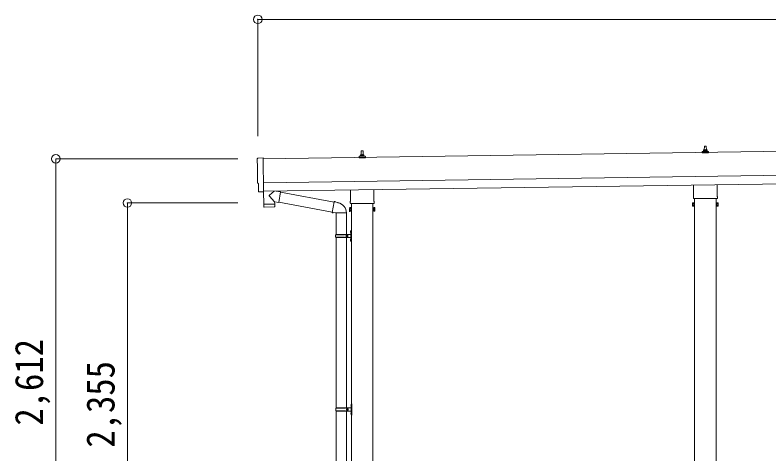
# Model space of a CAD drawing. Units: millimetres at full size, sheet at 1:50. Extents: x -14053 to 14053, y -9700 to 9700.
# Drawn here: x -345 to 4049, y -4739 to -2178 of the extents above; entities that cross this region are included whole.
import ezdxf
from ezdxf.enums import TextEntityAlignment as Align

# ---------------------------------------------------------------- set-up
doc = ezdxf.new("R2010")
doc.units = ezdxf.units.MM
doc.header["$LTSCALE"] = 50
doc.header["$PDMODE"] = 32
doc.header["$PDSIZE"] = 50
for name, color, linetype, lineweight in [('0-1_Defpoints', 4, 'Continuous', 9), ('0-2_TEXT1', 7, 'Continuous', 9), ('0-6_PARTS1', 6, 'Continuous', 9)]:
    doc.layers.add(name, color=color, linetype=linetype, lineweight=lineweight)
doc.styles.add('ＭＳ ゴシック', font='')
doc.styles.get('ＭＳ ゴシック').set_extended_font_data('MS Gothic')

msp = doc.modelspace()

# ---------------------------------------------------------------- linework, layer by layer
at = {"layer": '0-1_Defpoints'}
for p, q in [((6420.91, -2940.63), (1100.95, -3016.63)), ((3672.68, -2966.95), (3673.4, -2943.43)), ((3674.4, -2942.45), (3682.95, -2942.45)), ((3683.95, -2943.43), (3684.68, -2966.95)), ((1672.68, -2995.53), (1673.4, -2972)), ((1674.4, -2971.03), (1682.95, -2971.03)), ((1683.95, -2972), (1684.68, -2995.53)), ((3660.43, -2982.45), (3660.43, -2974.74)), ((3696.93, -2982.45), (3660.43, -2982.45)), ((3660.81, -2973.95), (3696.54, -2973.95)), ((3661.19, -2973.77), (3667.91, -2972.14)), ((3668.29, -2971.95), (3689.06, -2971.95)), ((3668.68, -2971.17), (3668.68, -2966.95)), ((3669.68, -2966.95), (3687.68, -2966.95)), ((3688.68, -2971.17), (3688.68, -2966.95)), ((3696.16, -2973.77), (3689.44, -2972.14)), ((3696.93, -2982.45), (3696.93, -2974.74)), ((1660.43, -3011.03), (1660.43, -3003.31)), ((1696.93, -3011.03), (1660.43, -3011.03)), ((1660.81, -3002.53), (1696.54, -3002.53)), ((1661.19, -3002.34), (1667.91, -3000.71)), ((1668.29, -3000.53), (1689.06, -3000.53)), ((1668.68, -2999.74), (1668.68, -2995.53)), ((1669.68, -2995.53), (1687.68, -2995.53)), ((1688.68, -2999.74), (1688.68, -2995.53)), ((1696.16, -3002.34), (1689.44, -3000.71)), ((1696.93, -3011.03), (1696.93, -3003.31)), ((1102.95, -3156.61), (6422.91, -3080.61)), ((1103.67, -3206.61), (6423.62, -3130.61)), ((1610.38, -3265.01), (1610.38, -3199.37)), ((1746.98, -3197.42), (1746.98, -3265.01)), ((3610.38, -3236.44), (3610.38, -3170.8)), ((3746.98, -3168.85), (3746.98, -3236.44)), ((1084.09, -3210.66), (1077.17, -3210.39)), ((3608.68, -3245.22), (3608.68, -3239.72)), ((3746.61, -3248.72), (3610.74, -3248.72)), ((3616.18, -3251.57), (3616.18, -6129.79)), ((3741.18, -6129.79), (3741.18, -3251.57)), ((3748.68, -3239.72), (3748.68, -3245.22)), ((1608.68, -3273.79), (1608.68, -3268.29)), ((1746.61, -3277.29), (1610.74, -3277.29)), ((1616.18, -3277.29), (1616.18, -6129.79)), ((1741.18, -6129.79), (1741.18, -3277.29)), ((1748.68, -3268.29), (1748.68, -3273.79)), ((3604.68, -3274.72), (3605.43, -3273.4)), ((3604.68, -3274.72), (3604.68, -3291.72)), ((3604.68, -3291.72), (3605.43, -3293.03)), ((3611.68, -3278.31), (3605.43, -3278.31)), ((3611.68, -3288.12), (3605.43, -3288.12)), ((3611.68, -3293.03), (3605.43, -3293.03)), ((3614.18, -3292.42), (3611.68, -3292.42)), ((3743.18, -3292.42), (3745.68, -3292.42)), ((3745.68, -3278.31), (3751.92, -3278.31)), ((3745.68, -3288.12), (3751.92, -3288.12)), ((3745.68, -3293.03), (3751.92, -3293.03)), ((3752.68, -3274.72), (3751.92, -3273.4)), ((3752.68, -3291.72), (3751.92, -3293.03)), ((3752.68, -3274.72), (3752.68, -3291.72)), ((1604.68, -3307.57), (1605.43, -3306.26)), ((1604.68, -3307.57), (1604.68, -3324.57)), ((1604.68, -3324.57), (1605.43, -3325.89)), ((1611.68, -3306.88), (1605.43, -3306.88)), ((1611.68, -3316.69), (1605.43, -3316.69)), ((1611.68, -3321.6), (1605.43, -3321.6)), ((1614.18, -3320.99), (1611.68, -3320.99)), ((1743.18, -3320.99), (1745.68, -3320.99)), ((1745.68, -3306.88), (1751.92, -3306.88)), ((1745.68, -3316.69), (1751.92, -3316.69)), ((1745.68, -3321.6), (1751.92, -3321.6)), ((1752.68, -3303.29), (1751.92, -3301.97)), ((1752.68, -3320.29), (1751.92, -3321.6)), ((1752.68, -3303.29), (1752.68, -3320.29))]:
    msp.add_line(p, q, dxfattribs=at)
for points in [[(1069.34, -3013.64), (1100.88, -3011.54), (1103.71, -3209.37)], [(1074.29, -3207.44), (1073.62, -3160.42), (1073.01, -3160.43)], [(1084.83, -3210.37), (1085.49, -3209.73), (1103.72, -3210.38)], [(3611.68, -3293.03), (3611.68, -3273.4), (3605.43, -3273.4)], [(3611.68, -3292.42), (3611.68, -3274.02), (3614.18, -3274.02)], [(3745.68, -3292.42), (3745.68, -3274.02), (3743.18, -3274.02)], [(3745.68, -3293.03), (3745.68, -3273.4), (3751.92, -3273.4)], [(1611.68, -3321.6), (1611.68, -3301.97), (1605.43, -3301.97)], [(1611.68, -3320.99), (1611.68, -3302.59), (1614.18, -3302.59)], [(1745.68, -3320.99), (1745.68, -3302.59), (1743.18, -3302.59)], [(1745.68, -3321.6), (1745.68, -3301.97), (1751.92, -3301.97)]]:
    msp.add_lwpolyline(points, dxfattribs=at)
for points in [[(3614.18, -3293.72), (3614.18, -3272.72), (3616.18, -3272.72), (3616.18, -3293.72)], [(3743.18, -3293.72), (3743.18, -3272.72), (3741.18, -3272.72), (3741.18, -3293.72)], [(1614.18, -3322.29), (1614.18, -3301.29), (1616.18, -3301.29), (1616.18, -3322.29)], [(1743.18, -3322.29), (1743.18, -3301.29), (1741.18, -3301.29), (1741.18, -3322.29)]]:
    msp.add_lwpolyline(points, close=True, dxfattribs=at)
for centre, radius, start, end in [((3674.4, -2943.45), 1, 90, 178.60509), ((3682.95, -2943.45), 1, 1.39491, 90), ((1674.4, -2972.03), 1, 90, 178.60509), ((1682.95, -2972.03), 1, 1.39491, 90), ((3661.43, -2974.74), 1, 103.62699, 180), ((3667.68, -2971.17), 1, 283.62699, 0), ((3672.76, -2967.59), 4.13, 90, 171.17633), ((3669.68, -2967.95), 1, 90, 180), ((3682.01, -2966.95), 4.83, 133.60282, 180), ((3675.34, -2966.95), 4.83, 0, 46.39718), ((3684.59, -2967.59), 4.13, 8.82367, 90), ((3687.68, -2967.95), 1, 0, 90), ((3689.68, -2971.17), 1, 180, 256.37301), ((3695.93, -2974.74), 1, 0, 76.37301), ((1661.43, -3003.31), 1, 103.62699, 180), ((1667.68, -2999.74), 1, 283.62699, 0), ((1672.76, -2996.16), 4.13, 90, 171.17633), ((1669.68, -2996.53), 1, 90, 180), ((1682.01, -2995.53), 4.83, 133.60282, 180), ((1675.34, -2995.53), 4.83, 0, 46.39718), ((1684.59, -2996.16), 4.13, 8.82367, 90), ((1687.68, -2996.53), 1, 0, 90), ((1689.68, -2999.74), 1, 180, 256.37301), ((1695.93, -3003.31), 1, 0, 76.37301), ((3612.68, -3239.72), 4, 125.09963, 180), ((3612.68, -3245.22), 4, 180, 194.47751), ((3612.68, -3245.22), 4, 194.47751, 241.04498), ((3744.68, -3245.22), 4, 298.95502, 345.52249), ((3744.68, -3239.72), 4, 0, 54.90037), ((3744.68, -3245.22), 4, 345.52249, 0), ((1612.68, -3268.29), 4, 125.09963, 180), ((1612.68, -3273.79), 4, 180, 194.47751), ((1612.68, -3273.79), 4, 194.47751, 241.04498), ((1744.68, -3273.79), 4, 298.95502, 345.52249), ((1744.68, -3268.29), 4, 0, 54.90037), ((1744.68, -3273.79), 4, 345.52249, 0), ((3609.02, -3275.85), 4.34, 145.61575, 214.38425), ((3620.92, -3283.22), 16.24, 162.41205, 197.58795), ((3609.02, -3290.58), 4.34, 145.61575, 214.38425), ((3736.43, -3283.22), 16.24, 342.41205, 17.58795), ((3748.33, -3275.85), 4.34, 325.61575, 34.38425), ((3748.33, -3290.58), 4.34, 325.61575, 34.38425), ((1609.02, -3308.71), 4.34, 145.61575, 214.38425), ((1609.02, -3323.43), 4.34, 145.61575, 214.38425), ((1620.92, -3316.07), 16.24, 162.41205, 197.58795), ((1736.43, -3311.79), 16.24, 342.41205, 17.58795), ((1748.33, -3304.43), 4.34, 325.61575, 34.38425), ((1748.33, -3319.15), 4.34, 325.61575, 34.38425)]:
    msp.add_arc(centre, radius, start, end, dxfattribs=at)
for centre, major_axis, ratio, start_param, end_param in [((1069.54, -3016.64), (-3, -0.04), 0.99863, 4.7647489, 6.2979817), ((-3694.83, -3155.13), (4762.89, 68.04), 0.99863, 6.2686928, 6.2979817), ((1072.95, -3156.03), (-4.41, -0.06), 0.99863, 6.2686928, 7.8539816), ((1077.29, -3207.39), (-2.15, -2.1), 0.9974, 5.5252311, 7.0411395), ((1084.13, -3209.66), (-0.717, -0.7), 0.9974, 0.7579542, 1.5707963)]:
    msp.add_ellipse(centre, major_axis=major_axis, ratio=ratio, start_param=start_param, end_param=end_param, dxfattribs=at)
at = {"layer": '0-2_TEXT1'}
for p, q in [((1165.11, -3205.73), (1137.47, -3228.24)), ((1202.74, -3209.74), (1176.9, -3205.56)), ((1103.71, -3209.37), (1103.72, -3210.38)), ((1168.16, -3268.68), (1137.29, -3235.57)), ((1202.74, -3209.74), (1192.57, -3272.62)), ((1202.44, -3211.56), (1514.81, -3269.1)), ((1104.35, -3282.6), (1104.77, -3295.65)), ((1108.84, -3281.54), (1108.87, -3282.54)), ((1163.83, -3280.75), (1163.83, -3281.75)), ((1168.16, -3268.68), (1192.57, -3272.62)), ((1168.16, -3268.68), (1168.33, -3280.69)), ((1192.87, -3270.79), (1504.39, -3328.2)), ((1515.13, -3267.29), (1509.6, -3298.65)), ((1515.13, -3267.29), (1516.27, -3265.3)), ((1516.27, -3265.3), (1519.83, -3265.93)), ((1519.83, -3265.93), (1520.25, -3268.28)), ((1534.76, -3271.1), (1536.45, -3272.73)), ((1536.45, -3272.73), (1538.56, -3273.18)), ((1165.35, -3297.73), (1107.81, -3298.56)), ((1504.06, -3330.02), (1509.6, -3298.65)), ((1504.06, -3330.02), (1504.46, -3332.27)), ((1504.06, -3330.02), (1509.22, -3330.83)), ((1504.46, -3332.27), (1508.02, -3332.9)), ((1508.02, -3332.9), (1509.22, -3330.83)), ((1509.22, -3330.83), (1523.82, -3333.15)), ((1523.82, -3333.15), (1526.03, -3332.16)), ((1586.32, -3332.56), (1525.14, -3332.56)), ((1526.18, -3332.56), (1526.18, -3457.8)), ((1586.18, -3332.56), (1586.18, -3457.8)), ((1523.18, -3459.8), (1573.51, -3459.8)), ((1524.18, -3457.8), (1610.18, -3457.8)), ((1524.18, -3457.8), (1524.18, -3459.8)), ((1583.18, -3457.8), (1583.18, -3462.3)), ((1583.18, -3462.3), (1585.18, -3462.3)), ((1585.18, -3462.3), (1585.18, -3466.8)), ((1585.18, -3471.3), (1585.18, -3466.8)), ((1591.18, -3457.8), (1591.18, -3466.8)), ((1591.18, -3462.3), (1594.18, -3462.3)), ((1591.18, -3475.8), (1591.18, -3466.8)), ((1594.18, -3462.3), (1594.18, -3466.8)), ((1594.18, -3471.3), (1594.18, -3466.8)), ((1609.87, -3440.65), (1611.92, -3441.65)), ((1611.14, -3438.65), (1611.78, -3438.65)), ((1611.14, -3438.65), (1611.14, -3446.95)), ((1611.14, -3446.95), (1611.78, -3446.95)), ((1611.78, -3438.65), (1611.78, -3446.95)), ((1611.78, -3438.65), (1612.18, -3439.05)), ((1611.78, -3446.95), (1612.18, -3446.55)), ((1611.92, -3441.65), (1612.53, -3442.8)), ((1612.18, -3434.8), (1615.18, -3433.3)), ((1612.18, -3434.8), (1612.18, -3466.8)), ((1612.18, -3439.05), (1612.18, -3446.55)), ((1612.18, -3498.8), (1612.18, -3466.8)), ((1615.18, -3433.3), (1615.18, -3466.8)), ((1615.18, -3433.3), (1616.18, -3433.3)), ((1615.18, -3500.3), (1615.18, -3466.8)), ((1616.18, -3433.3), (1616.18, -3466.8)), ((1616.18, -3500.3), (1616.18, -3466.8)), ((1523.18, -3473.8), (1573.51, -3473.8)), ((1524.18, -3475.8), (1524.18, -3473.8)), ((1524.18, -3475.8), (1610.18, -3475.8)), ((1526.18, -3475.8), (1526.18, -4470.79)), ((1583.18, -3475.8), (1583.18, -3471.3)), ((1583.18, -3471.3), (1585.18, -3471.3)), ((1586.18, -3475.8), (1586.18, -4470.79)), ((1591.18, -3471.3), (1594.18, -3471.3)), ((1609.87, -3488.65), (1611.92, -3489.65)), ((1611.14, -3486.65), (1611.78, -3486.65)), ((1611.14, -3486.65), (1611.14, -3494.95)), ((1611.14, -3494.95), (1611.78, -3494.95)), ((1611.78, -3486.65), (1611.78, -3494.95)), ((1611.78, -3486.65), (1612.18, -3487.05)), ((1611.78, -3494.95), (1612.18, -3494.55)), ((1611.92, -3489.65), (1612.53, -3490.8)), ((1612.18, -3487.05), (1612.18, -3494.55)), ((1612.18, -3498.8), (1615.18, -3500.3)), ((1615.18, -3500.3), (1616.18, -3500.3)), ((1525.68, -4472.79), (1576.01, -4472.79)), ((1526.68, -4470.79), (1612.68, -4470.79)), ((1526.68, -4470.79), (1526.68, -4472.79)), ((1585.68, -4470.79), (1585.68, -4475.29)), ((1585.68, -4475.29), (1587.68, -4475.29)), ((1587.68, -4475.29), (1587.68, -4479.79)), ((1587.68, -4484.29), (1587.68, -4479.79)), ((1593.68, -4470.79), (1593.68, -4479.79)), ((1593.68, -4475.29), (1596.68, -4475.29)), ((1593.68, -4488.79), (1593.68, -4479.79)), ((1596.68, -4475.29), (1596.68, -4479.79)), ((1596.68, -4484.29), (1596.68, -4479.79)), ((1612.37, -4453.64), (1614.42, -4454.64)), ((1613.64, -4451.64), (1614.28, -4451.64)), ((1613.64, -4451.64), (1613.64, -4459.94)), ((1613.64, -4459.94), (1614.28, -4459.94)), ((1614.28, -4451.64), (1614.28, -4459.94)), ((1614.28, -4451.64), (1614.68, -4452.04)), ((1614.28, -4459.94), (1614.68, -4459.54)), ((1614.42, -4454.64), (1615.03, -4455.79)), ((1614.68, -4447.79), (1617.68, -4446.29)), ((1614.68, -4447.79), (1614.68, -4479.79)), ((1614.68, -4452.04), (1614.68, -4459.54)), ((1614.68, -4511.79), (1614.68, -4479.79)), ((1617.68, -4446.29), (1617.68, -4479.79)), ((1617.68, -4446.29), (1618.68, -4446.29)), ((1617.68, -4513.29), (1617.68, -4479.79)), ((1618.68, -4446.29), (1618.68, -4479.79)), ((1618.68, -4513.29), (1618.68, -4479.79)), ((1525.68, -4486.79), (1576.01, -4486.79)), ((1526.18, -4488.78), (1526.18, -5420.79)), ((1526.68, -4488.79), (1526.68, -4486.79)), ((1526.68, -4488.79), (1612.68, -4488.79)), ((1585.68, -4488.79), (1585.68, -4484.29)), ((1585.68, -4484.29), (1587.68, -4484.29)), ((1586.18, -4488.78), (1586.18, -5420.79)), ((1593.68, -4484.29), (1596.68, -4484.29)), ((1612.37, -4501.64), (1614.42, -4502.64)), ((1613.64, -4499.64), (1614.28, -4499.64)), ((1613.64, -4499.64), (1613.64, -4507.94)), ((1613.64, -4507.94), (1614.28, -4507.94)), ((1614.28, -4499.64), (1614.28, -4507.94)), ((1614.28, -4499.64), (1614.68, -4500.04)), ((1614.28, -4507.94), (1614.68, -4507.54)), ((1614.42, -4502.64), (1615.03, -4503.79)), ((1614.68, -4500.04), (1614.68, -4507.54)), ((1614.68, -4511.79), (1617.68, -4513.29)), ((1617.68, -4513.29), (1618.68, -4513.29))]:
    msp.add_line(p, q, dxfattribs=at)
for points in [[(1103.32, -3210.36), (1104.34, -3281.6), (1168.33, -3280.69)], [(1168.31, -3294.74), (1168.35, -3281.69), (1104.35, -3282.6)], [(1515.13, -3267.29), (1520.25, -3268.28), (1534.76, -3271.1)], [(1609.87, -3444.94), (1611.92, -3443.95), (1612.53, -3442.8)], [(1609.87, -3492.94), (1611.92, -3491.95), (1612.53, -3490.8)], [(1612.37, -4457.93), (1614.42, -4456.94), (1615.03, -4455.79)], [(1612.37, -4505.93), (1614.42, -4504.94), (1615.03, -4503.79)]]:
    msp.add_lwpolyline(points, dxfattribs=at)
for centre, radius, start, end in [((1140.78, -3231.99), 5, 131.47396, 225.79244), ((1165.31, -3294.73), 3, 270.81845, 359.81845), ((1526.03, -3332.16), 60.3, 359.62495, 78), ((1107.77, -3295.56), 3, 181.81845, 270.86677), ((1571.93, -3466.8), 49.25, 171.82876, 180.00002), ((1571.93, -3466.8), 49.25, 180.00002, 188.17127), ((1573.51, -3457.8), 2, 270, 359.99998), ((1615.47, -3442.8), 6, 136.21765, 223.78235), ((1610.18, -3455.8), 2, 270, 359.99998), ((1573.51, -3475.8), 2, 0.00005, 90.00004), ((1615.47, -3490.8), 6, 136.21765, 223.78235), ((1610.18, -3477.8), 2, 0.00005, 90.00004), ((1574.43, -4479.79), 49.25, 171.82876, 180.00002), ((1574.43, -4479.79), 49.25, 180.00002, 188.17127), ((1576.01, -4470.79), 2, 270, 359.99998), ((1617.97, -4455.79), 6, 136.21765, 223.78235), ((1612.68, -4468.79), 2, 270, 359.99998), ((1576.01, -4488.79), 2, 0.00005, 90.00004), ((1617.97, -4503.79), 6, 136.21765, 223.78235), ((1612.68, -4490.79), 2, 0.00005, 90.00004)]:
    msp.add_arc(centre, radius, start, end, dxfattribs=at)
at = {"layer": '0-6_PARTS1'}
for p, q in [((1069.68, -2203.33), (1069.68, -2884.28)), ((1069.68, -2203.33), (8289.68, -2203.33)), ((-107.11, -3017.77), (953.25, -3017.77)), ((-107.11, -5629.79), (-107.11, -3017.77)), ((309.71, -3274.79), (953.25, -3274.79)), ((309.71, -5629.79), (309.71, -3274.79))]:
    msp.add_line(p, q, dxfattribs=at)
for p in [(1069.68, -2203.33), (-107.11, -3017.77), (309.71, -3274.79)]:
    msp.add_point(p, dxfattribs=at)

# ---------------------------------------------------------------- texts
at = {"layer": '0-6_PARTS1', "color": 7, "style": 'ＭＳ ゴシック', "width": 0.9}
for s, p in [('2,612', (-132.11, -4573.78)), ('2,355', (284.71, -4702.29))]:
    msp.add_text(s, height=165, rotation=90, dxfattribs=at).set_placement(p, align=Align.BOTTOM_LEFT)

doc.saveas('drawing.dxf')
